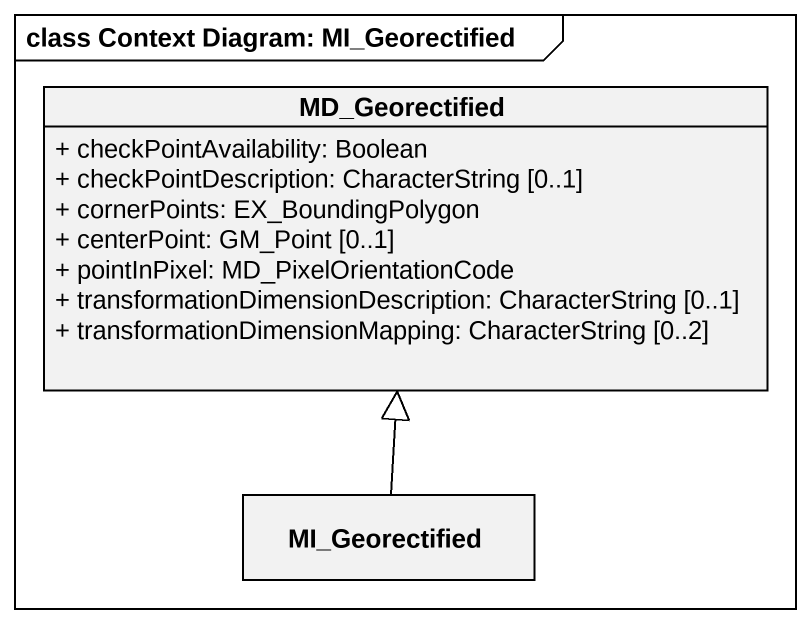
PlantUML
@startuml
mainframe class Context Diagram: MI_Georectified
hide circle
hide empty members
skinparam classAttributeIconSize 0
class MD_Georectified {
  + checkPointAvailability: Boolean
  + checkPointDescription: CharacterString [0..1]
  + cornerPoints: EX_BoundingPolygon
  + centerPoint: GM_Point [0..1]
  + pointInPixel: MD_PixelOrientationCode
  + transformationDimensionDescription: CharacterString [0..1]
  + transformationDimensionMapping: CharacterString [0..2]
}
class MI_Georectified
MI_Georectified -up-|> MD_Georectified
@enduml
